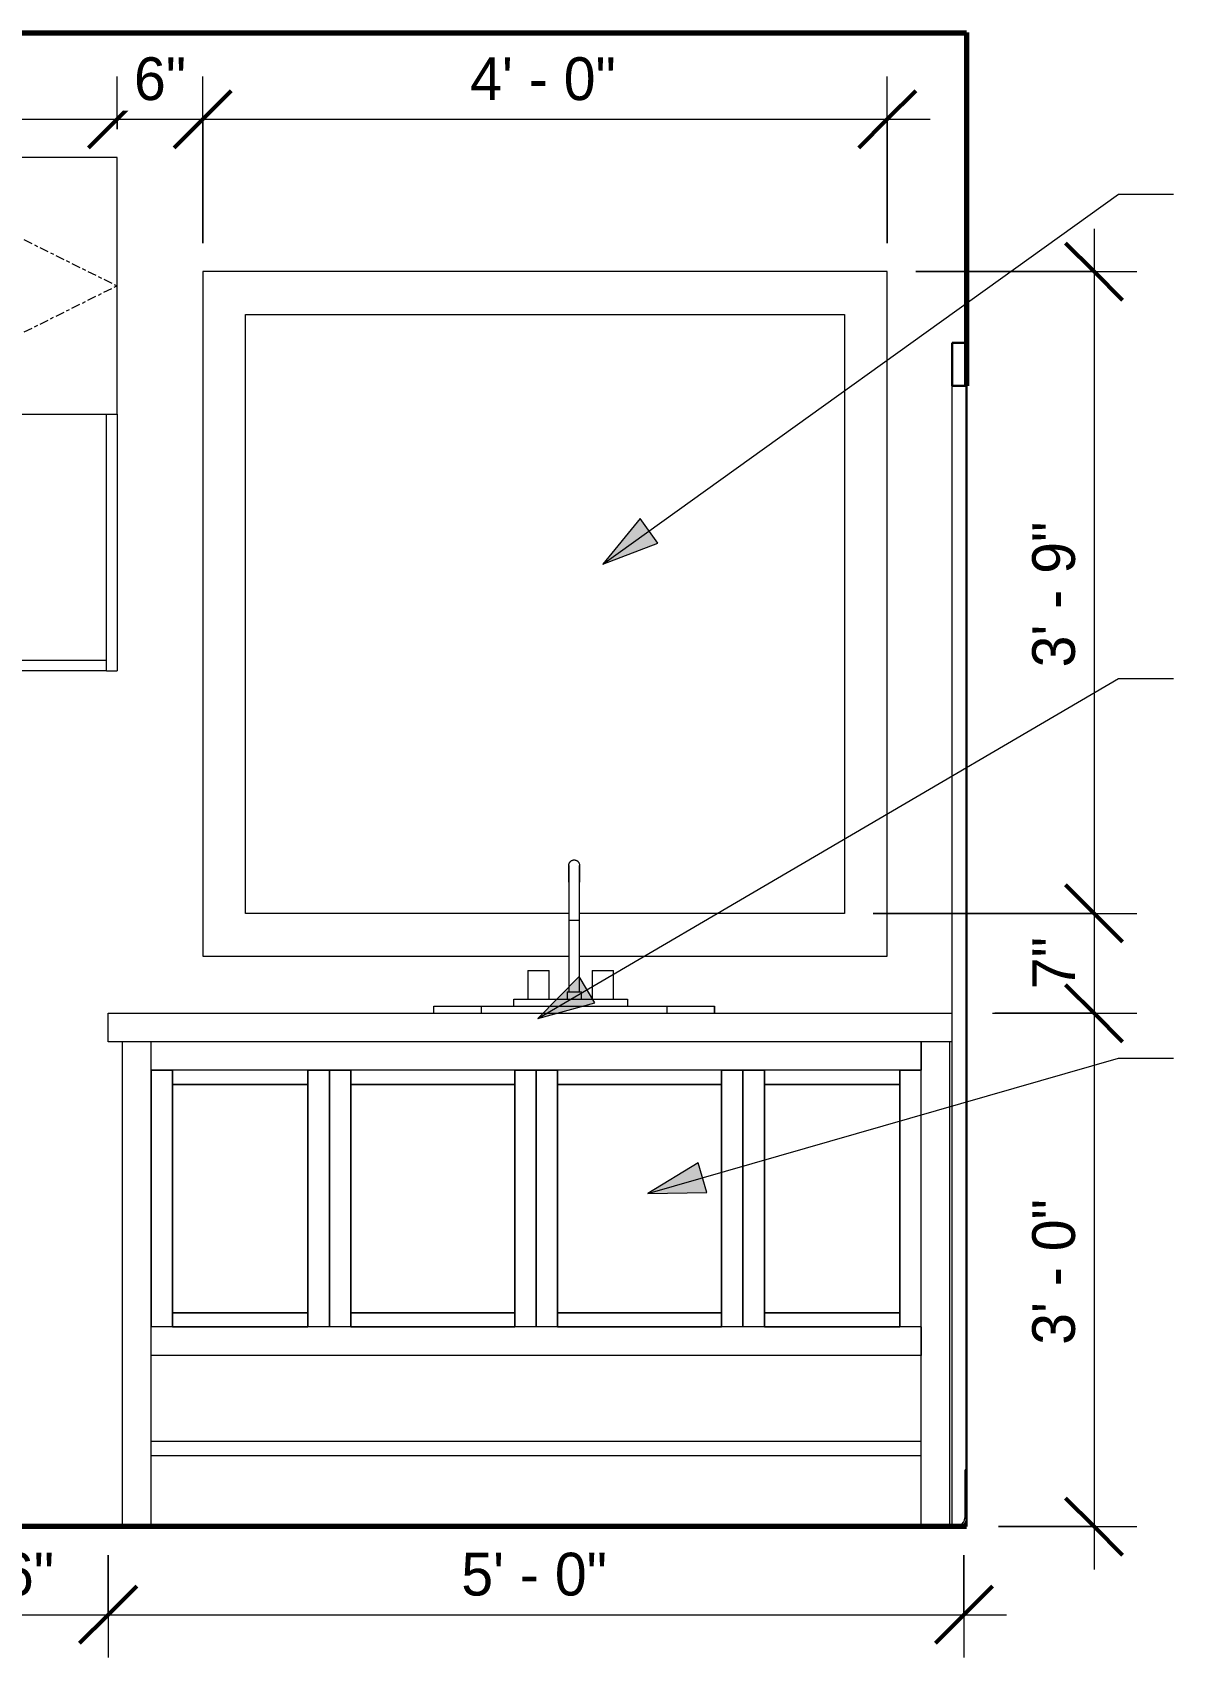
# Model space of a CAD drawing. Header units: inches. Extents: x -10240 to -8600, y 119 to 10383.
# Drawn here: x -8866 to -8785.9, y 126.8 to 240.8 of the extents above; entities that cross this region are included whole.
import ezdxf

# ---------------------------------------------------------------- set-up
doc = ezdxf.new("R2010")
doc.units = ezdxf.units.IN
doc.header["$MEASUREMENT"] = 0
doc.linetypes.add('Center', pattern=[1.25, 0.25, -0.1875, 0.625, -0.1875])
for name, color, linetype, lineweight in [('0-5', 130, 'Continuous', 5), ('A-ANNO-DIMS', 211, 'Continuous', 9), ('A-ANNO-DIMS-32', 211, 'Continuous', 9), ('A-DOOR-3', 31, 'Continuous', 9), ('A-DOOR-4', 31, 'Continuous', 30), ('A-DOOR-FRAM', 31, 'Continuous', 9), ('A-DOOR-FRAM-3', 31, 'Continuous', 30), ('A-FLOR-1', 7, 'Continuous', 70), ('A-WALL', 113, 'Continuous', 18), ('A-WALL-4', 113, 'Continuous', 70), ('G-ANNO-TEXT', 231, 'Continuous', 9), ('P-SANR-FIXT', 6, 'Continuous', 9), ('Q-CASE', 31, 'Continuous', 9), ('Q-CASE-1', 31, 'Center', 9)]:
    doc.layers.add(name, color=color, linetype=linetype, lineweight=lineweight)
doc.styles.add('Century Gothic', font='ufonts.com_century-gothic.ttf', dxfattribs={"height": 3})
doc.dimstyles.new('OD_1__HACK', dxfattribs={"dimscale": 12, "dimtxt": 3.132505, "dimasz": 0.333333, "dimexe": 0.25, "dimexo": 0.166667, "dimgap": 0.041667, "dimtad": 1, "dimdec": 0, "dimzin": 3, "dimdsep": 46, "dimlunit": 4, "dimtxsty": 'Century Gothic', "dimblk1": 'OBLIQUE', "dimblk2": 'OBLIQUE', "dimsah": 1, "dimcen": 0.09, "dimdle": 0.25, "dimazin": 0, "dimtfac": 1, "dimtdec": 4, "dimtix": 1, "dimtmove": 0, "dimatfit": 3, "dimfxl": 1, "dimtvp": 1, "dimtfill": 1, "dimfrac": 2, "dimtolj": 1, "dimtzin": 0, "dimarcsym": 2})

# ---------------------------------------------------------------- blocks, each defined once
blk = doc.blocks.new('CTR - 1st Phase - Shell_rvt-4-2ND _ 3RD FLOOR - 2BD A - ADA TYPE B - OPTION A - BATH LAV WALL')
at = {"layer": 'A-FLOR-1'}
for p, q in [((-10373.45, 240.75), (-10247.73, 240.75)), ((-10247.73, 136), (-10343.45, 136))]:
    blk.add_line(p, q, dxfattribs=at)
blk = doc.blocks.new('Basic Wall _ INT - W4BØF - _5_8 GYP - 2X4 WOOD_BATT_ - 5_8 GYP_ - ___-2689607-2ND _ 3RD FLOOR - 2BD A - ADA TYPE B - OPTION A - BATH LAV WALL')
at = {"layer": 'A-WALL'}
for p, q in [((-10247.86, 139.92), (-10247.86, 136.61)), ((-10247.74, 140), (-10247.78, 140)), ((-10248.15, 136.11), (-10248.09, 136))]:
    blk.add_line(p, q, dxfattribs=at)
for centre, radius, start, end in [((-10247.78, 139.92), 0.0822, 90, 180), ((-10248.44, 136.61), 0.577, 300, 0), ((-10248.44, 136.61), 0.702, 300, 0)]:
    blk.add_arc(centre, radius, start, end, dxfattribs=at)
blk = doc.blocks.new('SWING - SINGLE - FLUSH - 2-10 x 6-8 - PRIVACY-3199405-2ND _ 3RD FLOOR - 2BD A - ADA TYPE B - OPTION A - BATH LAV WALL')
at = {"layer": 'A-DOOR-4'}
for p, q in [((-10247.73, 216), (-10247.74, 216)), ((-10247.74, 216), (-10247.74, 136)), ((-10247.74, 136), (-10247.73, 136))]:
    blk.add_line(p, q, dxfattribs=at)
at = {"layer": 'A-DOOR-FRAM'}
blk.add_line((-10248.74, 136), (-10248.74, 216), dxfattribs=at)
at = {"layer": 'A-DOOR-FRAM-3'}
for p, q in [((-10248.74, 219), (-10248.74, 216)), ((-10247.74, 219), (-10248.74, 219)), ((-10247.74, 216), (-10247.74, 219)), ((-10248.74, 216), (-10247.74, 216))]:
    blk.add_line(p, q, dxfattribs=at)
blk = doc.blocks.new('Bath Vanity - Bath Vanity 60_-2708009-2ND _ 3RD FLOOR - 2BD A - ADA TYPE B - OPTION A - BATH LAV WALL')
at = {"layer": 'Q-CASE'}
for p, q in [((-10307.91, 172), (-10248.74, 172)), ((-10307.91, 170), (-10307.91, 172)), ((-10248.74, 170), (-10307.91, 170)), ((-10306.91, 136), (-10306.91, 170)), ((-10304.91, 168), (-10304.91, 170)), ((-10304.91, 136), (-10304.91, 170)), ((-10250.91, 170), (-10250.91, 168)), ((-10250.91, 136), (-10250.91, 170)), ((-10248.91, 136), (-10248.91, 170)), ((-10304.91, 168), (-10303.41, 168)), ((-10304.91, 168), (-10304.91, 150)), ((-10250.91, 168), (-10304.91, 168)), ((-10293.91, 168), (-10303.41, 168)), ((-10303.41, 168), (-10303.41, 167)), ((-10303.41, 150), (-10303.41, 168)), ((-10293.91, 167), (-10293.91, 168)), ((-10293.91, 168), (-10292.41, 168)), ((-10293.91, 168), (-10293.91, 150)), ((-10292.41, 168), (-10290.91, 168)), ((-10292.41, 168), (-10292.41, 150)), ((-10292.41, 150), (-10292.41, 168)), ((-10279.41, 168), (-10290.91, 168)), ((-10290.91, 168), (-10290.91, 167)), ((-10290.91, 150), (-10290.91, 168)), ((-10279.41, 167), (-10279.41, 168)), ((-10279.41, 168), (-10277.91, 168)), ((-10279.41, 168), (-10279.41, 150)), ((-10277.91, 168), (-10276.41, 168)), ((-10277.91, 168), (-10277.91, 150)), ((-10277.91, 150), (-10277.91, 168)), ((-10264.91, 168), (-10276.41, 168)), ((-10276.41, 168), (-10276.41, 167)), ((-10276.41, 150), (-10276.41, 168)), ((-10264.91, 167), (-10264.91, 168)), ((-10264.91, 168), (-10263.41, 168)), ((-10264.91, 168), (-10264.91, 150)), ((-10263.41, 168), (-10261.91, 168)), ((-10263.41, 168), (-10263.41, 150)), ((-10263.41, 150), (-10263.41, 168)), ((-10252.41, 168), (-10261.91, 168)), ((-10261.91, 168), (-10261.91, 167)), ((-10261.91, 150), (-10261.91, 168)), ((-10252.41, 167), (-10252.41, 168)), ((-10252.41, 168), (-10250.91, 168)), ((-10252.41, 168), (-10252.41, 150)), ((-10250.91, 150), (-10250.91, 168)), ((-10293.91, 167), (-10303.41, 167)), ((-10303.41, 167), (-10303.41, 151)), ((-10303.41, 167), (-10293.91, 167)), ((-10293.91, 151), (-10293.91, 167)), ((-10290.91, 167), (-10279.41, 167)), ((-10279.41, 167), (-10290.91, 167)), ((-10290.91, 167), (-10290.91, 151)), ((-10279.41, 151), (-10279.41, 167)), ((-10276.41, 167), (-10264.91, 167)), ((-10264.91, 167), (-10276.41, 167)), ((-10276.41, 167), (-10276.41, 151)), ((-10264.91, 151), (-10264.91, 167)), ((-10261.91, 167), (-10252.41, 167)), ((-10252.41, 167), (-10261.91, 167)), ((-10261.91, 167), (-10261.91, 151)), ((-10252.41, 151), (-10252.41, 167)), ((-10303.41, 151), (-10293.91, 151)), ((-10293.91, 151), (-10303.41, 151)), ((-10303.41, 151), (-10303.41, 150)), ((-10293.91, 150), (-10293.91, 151)), ((-10279.41, 151), (-10290.91, 151)), ((-10290.91, 151), (-10290.91, 150)), ((-10290.91, 151), (-10279.41, 151)), ((-10279.41, 150), (-10279.41, 151)), ((-10264.91, 151), (-10276.41, 151)), ((-10276.41, 151), (-10276.41, 150)), ((-10276.41, 151), (-10264.91, 151)), ((-10264.91, 150), (-10264.91, 151)), ((-10252.41, 151), (-10261.91, 151)), ((-10261.91, 151), (-10261.91, 150)), ((-10261.91, 151), (-10252.41, 151)), ((-10252.41, 150), (-10252.41, 151)), ((-10303.41, 150), (-10304.91, 150)), ((-10304.91, 148), (-10304.91, 150)), ((-10250.91, 150), (-10304.91, 150)), ((-10303.41, 150), (-10293.91, 150)), ((-10292.41, 150), (-10293.91, 150)), ((-10290.91, 150), (-10292.41, 150)), ((-10290.91, 150), (-10279.41, 150)), ((-10277.91, 150), (-10279.41, 150)), ((-10276.41, 150), (-10277.91, 150)), ((-10276.41, 150), (-10264.91, 150)), ((-10263.41, 150), (-10264.91, 150)), ((-10261.91, 150), (-10263.41, 150)), ((-10261.91, 150), (-10252.41, 150)), ((-10250.91, 150), (-10252.41, 150)), ((-10250.91, 150), (-10250.91, 148)), ((-10250.91, 148), (-10304.91, 148)), ((-10304.91, 142), (-10250.91, 142)), ((-10304.91, 141), (-10250.91, 141))]:
    blk.add_line(p, q, dxfattribs=at)
blk = doc.blocks.new('BATHROOM MIRROR - BATHROOM MIRROR 48_-3124766-2ND _ 3RD FLOOR - 2BD A - ADA TYPE B - OPTION A - BATH LAV WALL')
at = {"layer": 'Q-CASE'}
for p, q in [((-10301.29, 224), (-10301.29, 176)), ((-10253.29, 224), (-10301.29, 224)), ((-10253.29, 176), (-10253.29, 224)), ((-10298.29, 221), (-10256.29, 221)), ((-10298.29, 179), (-10298.29, 221)), ((-10256.29, 221), (-10256.29, 179)), ((-10275.61, 179), (-10298.29, 179)), ((-10256.29, 179), (-10274.87, 179)), ((-10301.29, 176), (-10275.61, 176)), ((-10274.87, 176), (-10253.29, 176))]:
    blk.add_line(p, q, dxfattribs=at)
blk = doc.blocks.new('300 Series Wall Hung Cabinet_326 - 36_-2909952-2ND _ 3RD FLOOR - 2BD A - ADA TYPE B - OPTION A - BATH LAV WALL')
at = {"layer": 'Q-CASE'}
for p, q in [((-10343.29, 232), (-10343.29, 214)), ((-10325.41, 232), (-10343.29, 232)), ((-10325.41, 214), (-10325.41, 232)), ((-10325.41, 232), (-10325.16, 232)), ((-10325.16, 232), (-10325.16, 214)), ((-10307.29, 232), (-10325.16, 232)), ((-10307.29, 214), (-10307.29, 232)), ((-10325.16, 231.25), (-10325.41, 231.25)), ((-10327.79, 219.75), (-10327.3, 219.75)), ((-10327.79, 216), (-10327.79, 219.75)), ((-10327.3, 219.75), (-10327.3, 216)), ((-10323.29, 219.75), (-10322.8, 219.75)), ((-10323.29, 216), (-10323.29, 219.75)), ((-10322.8, 219.75), (-10322.8, 216)), ((-10327.79, 216), (-10327.3, 216)), ((-10323.29, 216), (-10322.8, 216)), ((-10325.41, 214.75), (-10325.16, 214.75)), ((-10343.29, 214), (-10325.41, 214)), ((-10343.29, 196), (-10343.29, 214)), ((-10342.54, 214), (-10342.54, 196)), ((-10325.16, 214), (-10325.41, 214)), ((-10325.16, 214), (-10307.29, 214)), ((-10308.04, 196), (-10308.04, 214)), ((-10307.29, 214), (-10307.29, 196)), ((-10343.29, 196), (-10342.54, 196)), ((-10342.54, 196.75), (-10308.04, 196.75)), ((-10342.54, 196.75), (-10342.54, 196)), ((-10308.04, 196), (-10342.54, 196)), ((-10308.04, 196), (-10308.04, 196.75)), ((-10308.04, 196), (-10307.29, 196))]:
    blk.add_line(p, q, dxfattribs=at)
at = {"layer": 'Q-CASE-1'}
for p, q in [((-10325.41, 232), (-10343.29, 223.08)), ((-10325.41, 232), (-10307.29, 223)), ((-10343.29, 223.08), (-10325.41, 214)), ((-10307.29, 223), (-10325.41, 214))]:
    blk.add_line(p, q, dxfattribs=at)
blk = doc.blocks.new('DIMBLOCK69-2ND _ 3RD FLOOR - 2BD A - ADA TYPE B - OPTION A - BATH LAV WALL')
at = {"layer": 'A-ANNO-DIMS-32'}
for p, q in [((-8791.52, 227), (-8791.52, 179)), ((-8804.02, 224), (-8788.52, 224)), ((-8791.52, 224), (-8804.02, 224)), ((-8807.02, 179), (-8788.52, 179)), ((-8791.52, 179), (-8807.02, 179))]:
    blk.add_line(p, q, dxfattribs=at)
at = {"layer": 'A-ANNO-DIMS-32', "lineweight": 50}
for p, q in [((-8791.52, 224), (-8793.52, 226)), ((-8791.52, 224), (-8789.52, 222)), ((-8791.52, 179), (-8793.52, 181)), ((-8791.52, 179), (-8789.52, 177))]:
    blk.add_line(p, q, dxfattribs=at)
at = {"layer": 'A-ANNO-DIMS-32', "color": 0, "insert": (-8795.86, 196.25), "char_height": 3, "width": 12.5897, "attachment_point": 1, "rotation": 90, "line_spacing_factor": 0.984502, "style": 'Century Gothic', "bg_fill": 3, "box_fill_scale": 1.25, "bg_fill_color": 256, "bg_fill_true_color": 13158600, "bg_fill_transparency": 0}
blk.add_mtext('3\' - 9"', dxfattribs=at)
blk = doc.blocks.new('_Oblique')
at = {"color": 0, "linetype": 'ByBlock', "lineweight": -2}
blk.add_line((-0.5, -0.5), (0.5, 0.5), dxfattribs=at)
blk = doc.blocks.new('DIMBLOCK70-2ND _ 3RD FLOOR - 2BD A - ADA TYPE B - OPTION A - BATH LAV WALL')
at = {"layer": 'A-ANNO-DIMS-32', "lineweight": 50}
for p, q in [((-8791.52, 179), (-8793.52, 181)), ((-8791.52, 179), (-8789.52, 177)), ((-8791.52, 172), (-8793.52, 174)), ((-8791.52, 172), (-8789.52, 170))]:
    blk.add_line(p, q, dxfattribs=at)
at = {"layer": 'A-ANNO-DIMS-32'}
for p, q in [((-8807.02, 179), (-8788.52, 179)), ((-8791.52, 179), (-8807.02, 179)), ((-8791.52, 179), (-8791.52, 172)), ((-8798.65, 172), (-8788.52, 172)), ((-8791.52, 172), (-8798.47, 172))]:
    blk.add_line(p, q, dxfattribs=at)
at = {"layer": 'A-ANNO-DIMS-32', "color": 0, "insert": (-8795.86, 173.69), "char_height": 3, "width": 4.3557, "attachment_point": 1, "rotation": 90, "line_spacing_factor": 0.984502, "style": 'Century Gothic', "bg_fill": 3, "box_fill_scale": 1.25, "bg_fill_color": 256, "bg_fill_true_color": 13158600, "bg_fill_transparency": 0}
blk.add_mtext('7"', dxfattribs=at)
blk = doc.blocks.new('DIMBLOCK71-2ND _ 3RD FLOOR - 2BD A - ADA TYPE B - OPTION A - BATH LAV WALL')
at = {"layer": 'A-ANNO-DIMS-32', "lineweight": 50}
for p, q in [((-8791.52, 172), (-8793.52, 174)), ((-8791.52, 172), (-8789.52, 170)), ((-8791.52, 136), (-8793.52, 138)), ((-8791.52, 136), (-8789.52, 134))]:
    blk.add_line(p, q, dxfattribs=at)
at = {"layer": 'A-ANNO-DIMS-32'}
for p, q in [((-8798.65, 172), (-8788.52, 172)), ((-8791.52, 172), (-8798.47, 172)), ((-8791.52, 172), (-8791.52, 133)), ((-8798.22, 136), (-8788.52, 136)), ((-8791.52, 136), (-8798.22, 136))]:
    blk.add_line(p, q, dxfattribs=at)
at = {"layer": 'A-ANNO-DIMS-32', "color": 0, "insert": (-8795.86, 148.75), "char_height": 3, "width": 12.5897, "attachment_point": 1, "rotation": 90, "line_spacing_factor": 0.984502, "style": 'Century Gothic', "bg_fill": 3, "box_fill_scale": 1.25, "bg_fill_color": 256, "bg_fill_true_color": 13158600, "bg_fill_transparency": 0}
blk.add_mtext('3\' - 0"', dxfattribs=at)
blk = doc.blocks.new('DIMBLOCK72-2ND _ 3RD FLOOR - 2BD A - ADA TYPE B - OPTION A - BATH LAV WALL')
at = {"layer": 'A-ANNO-DIMS-32'}
for p, q in [((-8896.02, 234), (-8896.02, 237.69)), ((-8860.02, 234), (-8860.02, 237.69)), ((-8899.02, 234.69), (-8860.02, 234.69)), ((-8896.02, 234.69), (-8896.02, 234)), ((-8860.02, 234.69), (-8860.02, 234))]:
    blk.add_line(p, q, dxfattribs=at)
at = {"layer": 'A-ANNO-DIMS-32', "lineweight": 50}
for p, q in [((-8896.02, 234.69), (-8894.02, 236.69)), ((-8860.02, 234.69), (-8858.02, 236.69)), ((-8896.02, 234.69), (-8898.02, 232.69)), ((-8860.02, 234.69), (-8862.02, 232.69))]:
    blk.add_line(p, q, dxfattribs=at)
at = {"layer": 'A-ANNO-DIMS-32', "color": 0, "insert": (-8883.27, 239.03), "char_height": 3, "width": 12.5897, "attachment_point": 1, "line_spacing_factor": 0.984502, "style": 'Century Gothic', "bg_fill": 3, "box_fill_scale": 1.25, "bg_fill_color": 256, "bg_fill_true_color": 13158600, "bg_fill_transparency": 0}
blk.add_mtext('3\' - 0"', dxfattribs=at)
blk = doc.blocks.new('DIMBLOCK73-2ND _ 3RD FLOOR - 2BD A - ADA TYPE B - OPTION A - BATH LAV WALL')
at = {"layer": 'A-ANNO-DIMS-32'}
for p, q in [((-8860.02, 234), (-8860.02, 237.69)), ((-8854.02, 226), (-8854.02, 237.69)), ((-8860.02, 234.69), (-8854.02, 234.69)), ((-8860.02, 234.69), (-8860.02, 234)), ((-8854.02, 234.69), (-8854.02, 226))]:
    blk.add_line(p, q, dxfattribs=at)
at = {"layer": 'A-ANNO-DIMS-32', "lineweight": 50}
for p, q in [((-8860.02, 234.69), (-8858.02, 236.69)), ((-8854.02, 234.69), (-8852.02, 236.69)), ((-8860.02, 234.69), (-8862.02, 232.69)), ((-8854.02, 234.69), (-8856.02, 232.69))]:
    blk.add_line(p, q, dxfattribs=at)
at = {"layer": 'A-ANNO-DIMS-32', "color": 0, "insert": (-8858.84, 239.03), "char_height": 3, "width": 4.3557, "attachment_point": 1, "line_spacing_factor": 0.984502, "style": 'Century Gothic', "bg_fill": 3, "box_fill_scale": 1.25, "bg_fill_color": 256, "bg_fill_true_color": 13158600, "bg_fill_transparency": 0}
blk.add_mtext('6"', dxfattribs=at)
blk = doc.blocks.new('DIMBLOCK74-2ND _ 3RD FLOOR - 2BD A - ADA TYPE B - OPTION A - BATH LAV WALL')
at = {"layer": 'A-ANNO-DIMS-32'}
for p, q in [((-8854.02, 226), (-8854.02, 237.69)), ((-8806.02, 226), (-8806.02, 237.69)), ((-8854.02, 234.69), (-8803.02, 234.69)), ((-8854.02, 234.69), (-8854.02, 226)), ((-8806.02, 234.69), (-8806.02, 226))]:
    blk.add_line(p, q, dxfattribs=at)
at = {"layer": 'A-ANNO-DIMS-32', "lineweight": 50}
for p, q in [((-8854.02, 234.69), (-8852.02, 236.69)), ((-8806.02, 234.69), (-8804.02, 236.69)), ((-8854.02, 234.69), (-8856.02, 232.69)), ((-8806.02, 234.69), (-8808.02, 232.69))]:
    blk.add_line(p, q, dxfattribs=at)
at = {"layer": 'A-ANNO-DIMS-32', "color": 0, "insert": (-8835.27, 239.03), "char_height": 3, "width": 12.5897, "attachment_point": 1, "line_spacing_factor": 0.984502, "style": 'Century Gothic', "bg_fill": 3, "box_fill_scale": 1.25, "bg_fill_color": 256, "bg_fill_true_color": 13158600, "bg_fill_transparency": 0}
blk.add_mtext('4\' - 0"', dxfattribs=at)
blk = doc.blocks.new('DIMBLOCK79-2ND _ 3RD FLOOR - 2BD A - ADA TYPE B - OPTION A - BATH LAV WALL')
at = {"layer": 'A-ANNO-DIMS-32'}
for p, q in [((-8878.18, 134), (-8878.18, 126.82)), ((-8878.18, 129.82), (-8878.18, 134)), ((-8860.65, 134), (-8860.65, 126.82)), ((-8860.65, 129.82), (-8860.65, 134)), ((-8878.18, 129.82), (-8860.65, 129.82))]:
    blk.add_line(p, q, dxfattribs=at)
at = {"layer": 'A-ANNO-DIMS-32', "lineweight": 50}
for p, q in [((-8878.18, 129.82), (-8876.18, 131.82)), ((-8860.65, 129.82), (-8858.65, 131.82)), ((-8878.18, 129.82), (-8880.18, 127.82)), ((-8860.65, 129.82), (-8862.65, 127.82))]:
    blk.add_line(p, q, dxfattribs=at)
at = {"layer": 'A-ANNO-DIMS-32', "color": 0, "insert": (-8874.66, 134.17), "char_height": 3, "width": 12.5897, "attachment_point": 1, "line_spacing_factor": 0.984502, "style": 'Century Gothic', "bg_fill": 3, "box_fill_scale": 1.25, "bg_fill_color": 256, "bg_fill_true_color": 13158600, "bg_fill_transparency": 0}
blk.add_mtext('1\' - 6"', dxfattribs=at)
blk = doc.blocks.new('DIMBLOCK80-2ND _ 3RD FLOOR - 2BD A - ADA TYPE B - OPTION A - BATH LAV WALL')
at = {"layer": 'A-ANNO-DIMS-32'}
for p, q in [((-8860.65, 134), (-8860.65, 126.82)), ((-8860.65, 129.82), (-8860.65, 134)), ((-8800.65, 134), (-8800.65, 126.82)), ((-8800.65, 129.82), (-8800.65, 134)), ((-8860.65, 129.82), (-8797.65, 129.82))]:
    blk.add_line(p, q, dxfattribs=at)
at = {"layer": 'A-ANNO-DIMS-32', "lineweight": 50}
for p, q in [((-8860.65, 129.82), (-8858.65, 131.82)), ((-8800.65, 129.82), (-8798.65, 131.82)), ((-8860.65, 129.82), (-8862.65, 127.82)), ((-8800.65, 129.82), (-8802.65, 127.82))]:
    blk.add_line(p, q, dxfattribs=at)
at = {"layer": 'A-ANNO-DIMS-32', "color": 0, "insert": (-8835.89, 134.17), "char_height": 3, "width": 12.5897, "attachment_point": 1, "line_spacing_factor": 0.984502, "style": 'Century Gothic', "bg_fill": 3, "box_fill_scale": 1.25, "bg_fill_color": 256, "bg_fill_true_color": 13158600, "bg_fill_transparency": 0}
blk.add_mtext('5\' - 0"', dxfattribs=at)

msp = doc.modelspace()

# ---------------------------------------------------------------- hatches: boundary and pattern name
at = {"layer": 'G-ANNO-TEXT'}
for points in [[(-8825.97, 203.5), (-8822.1, 204.96), (-8823.35, 206.7)], [(-8830.53, 171.63), (-8826.53, 172.72), (-8827.62, 174.57)], [(-8822.82, 159.37), (-8818.68, 159.44), (-8819.27, 161.5)]]:
    msp.add_hatch(color=256, dxfattribs=at).paths.add_polyline_path(points, flags=0)

# ---------------------------------------------------------------- linework, layer by layer
at = {"layer": 'A-WALL-4'}
for p, q in [((-8800.47, 240.77), (-8800.47, 216)), ((-8800.47, 216), (-8800.46, 216))]:
    msp.add_line(p, q, dxfattribs=at)
at = {"layer": 'G-ANNO-TEXT'}
for p, q in [((-8825.97, 203.5), (-8789.8, 229.44)), ((-8789.8, 229.44), (-8785.95, 229.44)), ((-8823.35, 206.7), (-8825.97, 203.5)), ((-8822.1, 204.96), (-8823.35, 206.7)), ((-8825.97, 203.5), (-8822.1, 204.96)), ((-8830.53, 171.63), (-8789.8, 195.48)), ((-8789.8, 195.48), (-8785.95, 195.48)), ((-8827.62, 174.57), (-8830.53, 171.63)), ((-8826.53, 172.72), (-8827.62, 174.57)), ((-8830.53, 171.63), (-8826.53, 172.72)), ((-8822.82, 159.37), (-8789.8, 168.84)), ((-8789.8, 168.84), (-8785.95, 168.84)), ((-8819.27, 161.5), (-8822.82, 159.37)), ((-8818.68, 159.44), (-8819.27, 161.5)), ((-8822.82, 159.37), (-8818.68, 159.44))]:
    msp.add_line(p, q, dxfattribs=at)
at = {"layer": 'P-SANR-FIXT'}
for p, q in [((-8828.35, 181.19), (-8828.35, 173.5)), ((-8827.6, 173.5), (-8827.6, 181.19)), ((-8828.35, 179.87), (-8828.35, 178.5)), ((-8827.6, 178.5), (-8827.6, 179.87)), ((-8827.97, 178.5), (-8828.34, 178.5)), ((-8827.61, 178.5), (-8827.97, 178.5)), ((-8831.22, 175), (-8831.22, 172.99)), ((-8831.22, 175), (-8829.72, 175)), ((-8829.72, 172.99), (-8829.72, 175)), ((-8826.72, 175), (-8826.72, 172.99)), ((-8826.72, 175), (-8825.22, 175)), ((-8825.22, 172.99), (-8825.22, 175)), ((-8828.47, 173.5), (-8828.47, 172.99)), ((-8828.47, 173.5), (-8827.47, 173.5)), ((-8827.47, 172.99), (-8827.47, 173.5)), ((-8837.85, 172.5), (-8837.85, 172)), ((-8837.82, 172.5), (-8834.5, 172.5)), ((-8837.82, 172), (-8837.82, 172.5)), ((-8834.5, 172.5), (-8821.45, 172.5)), ((-8834.5, 172.5), (-8834.5, 172)), ((-8832.22, 172.99), (-8832.22, 172.5)), ((-8832.2, 172.99), (-8831.47, 172.99)), ((-8831.47, 172.99), (-8830.47, 172.99)), ((-8830.47, 172.99), (-8825.97, 172.99)), ((-8825.97, 172.99), (-8824.97, 172.99)), ((-8824.97, 172.99), (-8824.24, 172.99)), ((-8824.22, 172.5), (-8824.22, 172.99)), ((-8821.45, 172.5), (-8818.13, 172.5)), ((-8821.45, 172), (-8821.45, 172.5)), ((-8818.13, 172), (-8818.13, 172.5)), ((-8818.1, 172), (-8818.1, 172.5))]:
    msp.add_line(p, q, dxfattribs=at)
at = {"layer": 'P-SANR-FIXT', "flags": 128}
for points in [[(-8828.35, 182.37), (-8828.35, 182.39), (-8828.35, 182.4), (-8828.35, 182.42), (-8828.34, 182.43), (-8828.34, 182.45)], [(-8828.35, 181.19), (-8828.35, 181.23), (-8828.35, 181.28), (-8828.35, 181.33), (-8828.35, 181.38), (-8828.35, 181.42), (-8828.35, 181.47), (-8828.35, 181.52), (-8828.35, 181.56), (-8828.35, 181.61), (-8828.35, 181.65), (-8828.35, 181.69), (-8828.35, 181.74), (-8828.35, 181.78), (-8828.35, 181.82), (-8828.35, 181.86), (-8828.35, 181.9), (-8828.35, 181.93), (-8828.35, 181.97), (-8828.35, 182.01), (-8828.35, 182.04), (-8828.35, 182.07), (-8828.35, 182.1), (-8828.35, 182.13), (-8828.35, 182.16), (-8828.35, 182.19), (-8828.35, 182.21), (-8828.35, 182.23), (-8828.35, 182.26), (-8828.35, 182.28), (-8828.35, 182.29), (-8828.35, 182.31), (-8828.35, 182.33), (-8828.35, 182.34), (-8828.35, 182.35), (-8828.35, 182.36), (-8828.35, 182.36), (-8828.35, 182.37), (-8828.35, 182.37), (-8828.35, 182.37), (-8828.35, 182.37)], [(-8828.35, 182.37), (-8828.35, 182.37), (-8828.35, 182.37), (-8828.35, 182.36), (-8828.35, 182.34), (-8828.35, 182.33), (-8828.35, 182.3), (-8828.35, 182.28), (-8828.35, 182.25), (-8828.35, 182.21), (-8828.35, 182.18), (-8828.35, 182.14), (-8828.35, 182.09), (-8828.35, 182.04), (-8828.35, 181.99), (-8828.35, 181.94), (-8828.35, 181.88), (-8828.35, 181.82), (-8828.35, 181.75), (-8828.35, 181.69), (-8828.35, 181.62), (-8828.35, 181.54), (-8828.35, 181.47), (-8828.35, 181.39), (-8828.35, 181.31), (-8828.35, 181.23), (-8828.35, 181.14), (-8828.35, 181.05), (-8828.35, 180.96), (-8828.35, 180.87), (-8828.35, 180.78), (-8828.35, 180.69), (-8828.35, 180.59), (-8828.35, 180.5), (-8828.35, 180.4), (-8828.35, 180.3), (-8828.35, 180.2), (-8828.35, 180.1), (-8828.35, 180), (-8828.35, 179.9), (-8828.35, 179.87)], [(-8828.34, 182.46), (-8828.33, 182.48), (-8828.33, 182.49), (-8828.32, 182.51), (-8828.32, 182.52), (-8828.31, 182.53), (-8828.31, 182.55), (-8828.3, 182.56), (-8828.29, 182.57), (-8828.28, 182.59), (-8828.27, 182.6)], [(-8828.27, 182.61), (-8828.26, 182.62), (-8828.25, 182.63), (-8828.23, 182.64), (-8828.22, 182.65), (-8828.21, 182.66), (-8828.2, 182.67), (-8828.19, 182.68), (-8828.18, 182.69), (-8828.16, 182.7), (-8828.15, 182.71), (-8828.14, 182.71), (-8828.12, 182.72), (-8828.11, 182.72), (-8828.1, 182.73), (-8828.08, 182.73), (-8828.07, 182.74), (-8828.05, 182.74), (-8828.04, 182.74), (-8828.02, 182.75), (-8828.01, 182.75), (-8827.99, 182.75), (-8827.98, 182.75)], [(-8827.97, 182.75), (-8827.96, 182.75), (-8827.94, 182.75), (-8827.93, 182.75), (-8827.91, 182.75), (-8827.9, 182.74), (-8827.88, 182.74), (-8827.87, 182.74), (-8827.86, 182.73), (-8827.84, 182.73), (-8827.83, 182.72), (-8827.81, 182.71)], [(-8827.8, 182.71), (-8827.79, 182.7), (-8827.77, 182.69), (-8827.76, 182.68), (-8827.75, 182.68), (-8827.74, 182.67), (-8827.73, 182.66), (-8827.72, 182.65), (-8827.7, 182.64), (-8827.69, 182.63), (-8827.68, 182.61)], [(-8827.68, 182.6), (-8827.67, 182.59), (-8827.66, 182.58), (-8827.65, 182.56), (-8827.64, 182.55), (-8827.64, 182.54), (-8827.63, 182.52), (-8827.62, 182.51), (-8827.62, 182.5), (-8827.61, 182.48), (-8827.61, 182.47)], [(-8827.61, 182.45), (-8827.6, 182.44), (-8827.6, 182.42), (-8827.6, 182.41), (-8827.6, 182.39), (-8827.6, 182.38), (-8827.6, 182.37)], [(-8827.6, 182.37), (-8827.6, 182.37), (-8827.6, 182.37), (-8827.6, 182.37), (-8827.6, 182.36), (-8827.6, 182.35), (-8827.6, 182.34), (-8827.6, 182.33), (-8827.6, 182.31), (-8827.6, 182.3), (-8827.6, 182.28), (-8827.6, 182.26), (-8827.6, 182.24), (-8827.6, 182.22), (-8827.6, 182.19), (-8827.6, 182.17), (-8827.6, 182.14), (-8827.6, 182.11), (-8827.6, 182.08), (-8827.6, 182.05), (-8827.6, 182.01), (-8827.6, 181.98), (-8827.6, 181.94), (-8827.6, 181.91), (-8827.6, 181.87), (-8827.6, 181.83), (-8827.6, 181.79), (-8827.6, 181.75), (-8827.6, 181.7), (-8827.6, 181.66), (-8827.6, 181.62), (-8827.6, 181.57), (-8827.6, 181.53), (-8827.6, 181.48), (-8827.6, 181.44), (-8827.6, 181.39), (-8827.6, 181.34), (-8827.6, 181.3), (-8827.6, 181.25), (-8827.6, 181.2), (-8827.6, 181.19)], [(-8827.6, 179.87), (-8827.6, 179.97), (-8827.6, 180.07), (-8827.6, 180.17), (-8827.6, 180.27), (-8827.6, 180.37), (-8827.6, 180.47), (-8827.6, 180.57), (-8827.6, 180.66), (-8827.6, 180.76), (-8827.6, 180.85), (-8827.6, 180.94), (-8827.6, 181.03), (-8827.6, 181.12), (-8827.6, 181.2), (-8827.6, 181.29), (-8827.6, 181.37), (-8827.6, 181.45), (-8827.6, 181.52), (-8827.6, 181.6), (-8827.6, 181.67), (-8827.6, 181.74), (-8827.6, 181.8), (-8827.6, 181.86), (-8827.6, 181.92), (-8827.6, 181.98), (-8827.6, 182.03), (-8827.6, 182.08), (-8827.6, 182.13), (-8827.6, 182.17), (-8827.6, 182.21), (-8827.6, 182.24), (-8827.6, 182.27), (-8827.6, 182.3), (-8827.6, 182.32), (-8827.6, 182.34), (-8827.6, 182.35), (-8827.6, 182.36), (-8827.6, 182.37), (-8827.6, 182.37), (-8827.6, 182.37)]]:
    msp.add_lwpolyline(points, dxfattribs=at)

# ---------------------------------------------------------------- block references
at = {"layer": '0-5'}
msp.add_blockref('CTR - 1st Phase - Shell_rvt-4-2ND _ 3RD FLOOR - 2BD A - ADA TYPE B - OPTION A - BATH LAV WALL', (1447.27, 0), dxfattribs=at)
at = {"layer": 'A-DOOR-3'}
msp.add_blockref('SWING - SINGLE - FLUSH - 2-10 x 6-8 - PRIVACY-3199405-2ND _ 3RD FLOOR - 2BD A - ADA TYPE B - OPTION A - BATH LAV WALL', (1447.27, 0), dxfattribs=at)
at = {"layer": 'A-WALL'}
msp.add_blockref('Basic Wall _ INT - W4BØF - _5_8 GYP - 2X4 WOOD_BATT_ - 5_8 GYP_ - ___-2689607-2ND _ 3RD FLOOR - 2BD A - ADA TYPE B - OPTION A - BATH LAV WALL', (1447.27, 0), dxfattribs=at)
at = {"layer": 'Q-CASE'}
for name in ['300 Series Wall Hung Cabinet_326 - 36_-2909952-2ND _ 3RD FLOOR - 2BD A - ADA TYPE B - OPTION A - BATH LAV WALL', 'BATHROOM MIRROR - BATHROOM MIRROR 48_-3124766-2ND _ 3RD FLOOR - 2BD A - ADA TYPE B - OPTION A - BATH LAV WALL', 'Bath Vanity - Bath Vanity 60_-2708009-2ND _ 3RD FLOOR - 2BD A - ADA TYPE B - OPTION A - BATH LAV WALL']:
    msp.add_blockref(name, (1447.27, 0), dxfattribs=at)

# ---------------------------------------------------------------- next in the draw order: dimensions: what is measured, and where the dimension line sits
at = {"layer": 'A-ANNO-DIMS'}
for base, p1, p2, override, picture, middle in [((-8860.02, 234.69), (-8896.02, 232), (-8860.02, 232), {"dimpost": '<>', "dimfxl": 36}, 'DIMBLOCK72-2ND _ 3RD FLOOR - 2BD A - ADA TYPE B - OPTION A - BATH LAV WALL', (-8878.02, 236.76)), ((-8860.65, 129.82), (-8878.18, 136), (-8860.65, 136), {"dimpost": '<>', "dimfxl": 17.534295}, 'DIMBLOCK79-2ND _ 3RD FLOOR - 2BD A - ADA TYPE B - OPTION A - BATH LAV WALL', (-8869.42, 131.9))]:
    dim = msp.add_linear_dim(base=base, p1=p1, p2=p2, dimstyle='OD_1__HACK', override=override, dxfattribs=at)
    dim.commit()
    dim.dimension.update_dxf_attribs({"geometry": picture, "text_midpoint": middle})
dim = msp.add_linear_dim(base=(-8791.52, 179), p1=(-8806.02, 224), p2=(-8809.02, 179), angle=90, dimstyle='OD_1__HACK', override={"dimpost": '<>', "dimfxl": 45.099889}, dxfattribs=at)
dim.commit()
dim.dimension.update_dxf_attribs({"geometry": 'DIMBLOCK69-2ND _ 3RD FLOOR - 2BD A - ADA TYPE B - OPTION A - BATH LAV WALL', "text_midpoint": (-8793.59, 201.5)})

# ---------------------------------------------------------------- next in the draw order: dimensions: what is measured, and where the dimension line sits
dim = msp.add_linear_dim(base=(-8854.02, 234.69), p1=(-8860.02, 232), p2=(-8854.02, 224), dimstyle='OD_1__HACK', override={"dimpost": '<>', "dimfxl": 10}, dxfattribs=at)
dim.commit()
dim.dimension.update_dxf_attribs({"geometry": 'DIMBLOCK73-2ND _ 3RD FLOOR - 2BD A - ADA TYPE B - OPTION A - BATH LAV WALL', "text_midpoint": (-8857.02, 236.76)})
dim = msp.add_linear_dim(base=(-8791.52, 172), p1=(-8809.02, 179), p2=(-8800.65, 172), angle=90, dimstyle='OD_1__HACK', override={"dimpost": '<>', "dimfxl": 10.915156}, dxfattribs=at)
dim.commit()
dim.dimension.update_dxf_attribs({"geometry": 'DIMBLOCK70-2ND _ 3RD FLOOR - 2BD A - ADA TYPE B - OPTION A - BATH LAV WALL', "text_midpoint": (-8793.56, 175.5)})

# ---------------------------------------------------------------- next in the draw order: dimensions: what is measured, and where the dimension line sits
dim = msp.add_linear_dim(base=(-8806.02, 234.69), p1=(-8854.02, 224), p2=(-8806.02, 224), dimstyle='OD_1__HACK', override={"dimpost": '<>', "dimfxl": 48}, dxfattribs=at)
dim.commit()
dim.dimension.update_dxf_attribs({"geometry": 'DIMBLOCK74-2ND _ 3RD FLOOR - 2BD A - ADA TYPE B - OPTION A - BATH LAV WALL', "text_midpoint": (-8830.02, 236.76)})
dim = msp.add_linear_dim(base=(-8791.52, 136), p1=(-8800.65, 172), p2=(-8800.22, 136), angle=90, dimstyle='OD_1__HACK', override={"dimpost": '<>', "dimfxl": 36.002509}, dxfattribs=at)
dim.commit()
dim.dimension.update_dxf_attribs({"geometry": 'DIMBLOCK71-2ND _ 3RD FLOOR - 2BD A - ADA TYPE B - OPTION A - BATH LAV WALL', "text_midpoint": (-8793.59, 154)})

# ---------------------------------------------------------------- next in the draw order: dimensions: what is measured, and where the dimension line sits
dim = msp.add_linear_dim(base=(-8800.65, 129.82), p1=(-8860.65, 136), p2=(-8800.65, 136), dimstyle='OD_1__HACK', override={"dimpost": '<>', "dimfxl": 60}, dxfattribs=at)
dim.commit()
dim.dimension.update_dxf_attribs({"geometry": 'DIMBLOCK80-2ND _ 3RD FLOOR - 2BD A - ADA TYPE B - OPTION A - BATH LAV WALL', "text_midpoint": (-8830.65, 131.9)})

doc.saveas('drawing.dxf')
